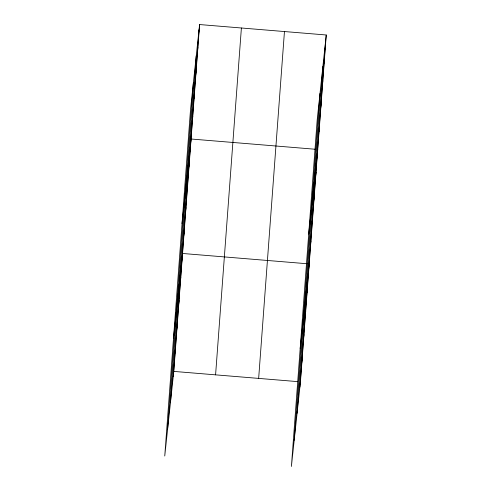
<?xml version="1.0" encoding="UTF-8"?>
<svg xmlns="http://www.w3.org/2000/svg" width="491" height="491" viewBox="0 0 491 491"><rect width="100%" height="100%" fill="white"/><g stroke="black" fill="none" stroke-linecap="round" stroke-linejoin="round"><path stroke-width="0.74" d="M167.548 429.803L193.356 82.954M170.438 402.81L196.24 55.956M173.237 376.603L199.039 29.755M199.598 24.55L190.551 109.155L164.749 456.01L173.789 371.405L199.598 24.55L326.251 34.99L300.449 381.845L291.402 466.45L317.211 119.595L326.251 34.99M215.586 374.848L241.394 27.993M258.653 378.395L284.455 31.547M294.207 440.249L320.009 93.394M297.092 413.25L322.894 66.395M299.891 387.049L325.693 40.194M197.333 52.647L197.891 47.443M195.633 75.534L196.191 70.336M193.933 98.427L194.485 93.229M192.226 121.32L192.785 116.121M182.038 223.62L191.079 139.008L315.498 149.27M188.82 167.106L189.379 161.901M187.12 189.999L187.672 184.794M185.414 212.891L185.972 207.687M183.714 235.784L184.266 230.58M173.526 338.078L182.566 253.473L306.979 263.728M180.252 282.264L180.811 277.059M178.497 305.85L179.055 300.645M176.748 329.43L177.3 324.232M174.992 353.017L175.545 347.818M323.992 63.087L324.545 57.883M322.286 85.98L322.845 80.776M320.586 108.873L321.139 103.669M318.88 131.766L319.438 126.561M308.692 234.06L317.732 149.454M315.474 177.546L316.032 172.347M313.774 200.438L314.332 195.24M312.067 223.331L312.626 218.127M310.367 246.224L310.926 241.02M300.179 348.518L309.22 263.913M306.912 292.704L307.464 287.499M305.156 316.29L305.709 311.085M303.401 339.876L303.954 334.672M301.646 363.463L302.204 358.258M173.789 371.405L297.46 381.599"/></g></svg>
